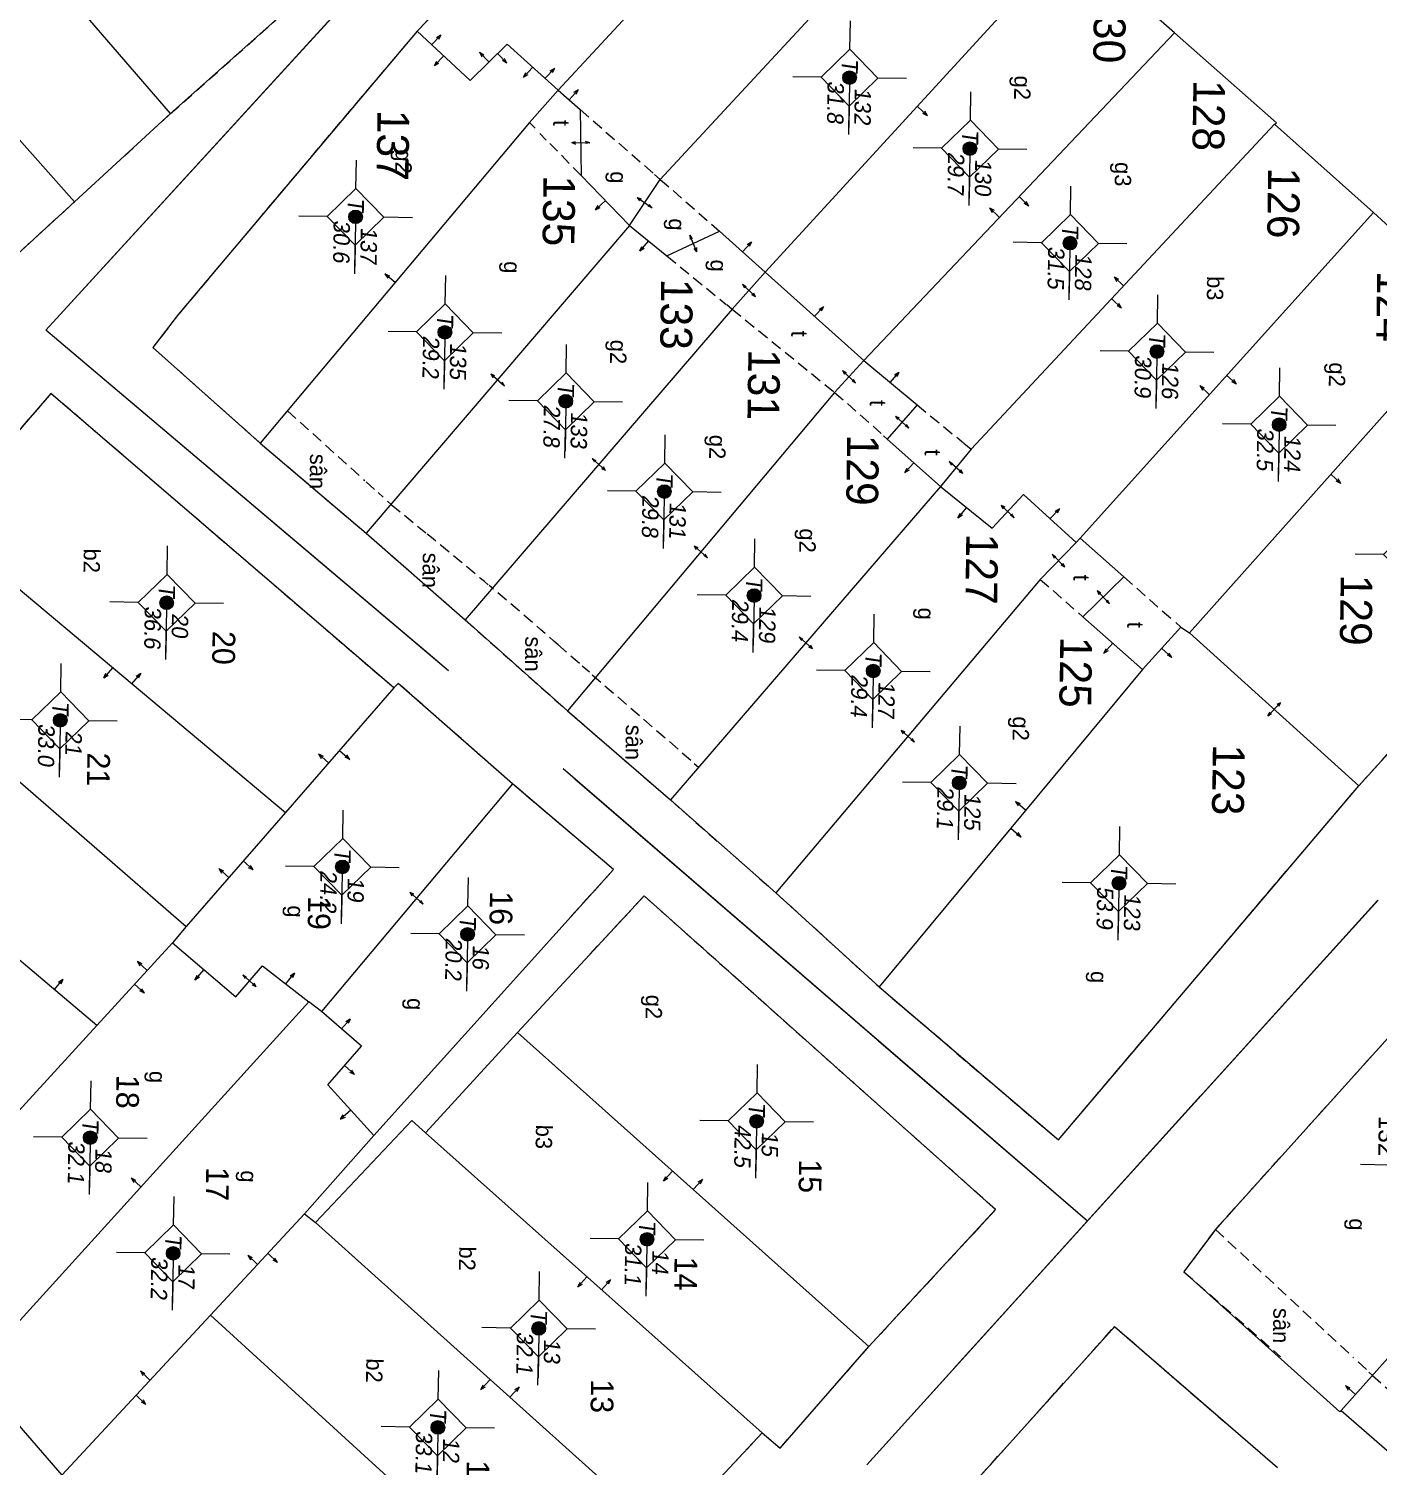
# Model space of a CAD drawing. Extents: x 601689 to 602595, y 1189742 to 1190763.
# Drawn here: x 602205.04 to 602234.73, y 1190303.68 to 1190335.29 of the extents above; entities that cross this region are included whole.
import ezdxf
from ezdxf.enums import TextEntityAlignment as Align

# ---------------------------------------------------------------- set-up
doc = ezdxf.new("R2010")
doc.units = 0
doc.header["$MEASUREMENT"] = 0
doc.linetypes.add('HIDDEN', pattern=[0.375, 0.25, -0.125])
for name, color, linetype in [('10', 250, 'Continuous'), ('11', 7, 'Continuous'), ('13', 7, 'Continuous'), ('14', 7, 'Continuous'), ('15', 7, 'Continuous'), ('16', 7, 'Continuous'), ('22', 7, 'Continuous'), ('53', 7, 'Continuous'), ('57', 7, 'Continuous')]:
    doc.layers.add(name, color=color, linetype=linetype)
doc.styles.add('TXT', font='vnshx.shx')

# ---------------------------------------------------------------- blocks, each defined once
blk = doc.blocks.new('NH3R')
at = {"layer": '16', "color": 7, "linetype": 'Continuous', "lineweight": 0}
for p, q in [((0, 0), (0.297, -0.005)), ((0.297, -0.005), (0.186, 0.031)), ((0.297, -0.005), (0.189, -0.033))]:
    blk.add_line(p, q, dxfattribs=at)
blk = doc.blocks.new('CENTRD')
at = {"layer": '11', "linetype": 'Continuous', "lineweight": 0}
h = blk.add_hatch(color=2, dxfattribs=at)
edge = h.paths.add_edge_path()
edge.add_arc((0, 0), 0.15, 0, 360)
at = {"layer": '11', "color": 2, "linetype": 'Continuous', "lineweight": 0}
for p, q in [((0, 1.25), (0, 0.625)), ((0, 0.625), (-0.625, 0)), ((0.625, 0), (0, 0.625)), ((-0.625, 0), (-1.25, 0)), ((-0.625, 0), (0, -0.625)), ((0, -0.625), (0.625, 0)), ((1.25, 0), (0.625, 0)), ((0, -0.625), (0, -1.25))]:
    blk.add_line(p, q, dxfattribs=at)
blk.add_circle((0, 0), 0.15, dxfattribs=at)
blk = doc.blocks.new('NH3')
at = {"layer": '16', "color": 7, "linetype": 'Continuous', "lineweight": 0}
for p, q in [((-0.199, -0.002), (-0.113, 0.021)), ((0.197, -0.012), (0.107, 0.015)), ((-0.199, -0.002), (0.197, -0.012)), ((-0.199, -0.002), (-0.116, -0.035)), ((0.197, -0.012), (0.104, -0.027))]:
    blk.add_line(p, q, dxfattribs=at)
blk = doc.blocks.new('*M908908908908')
at = {"layer": '13', "color": 3, "linetype": 'Continuous', "lineweight": 0}
blk.add_line((602527.672, 1189885.402), (602528.692, 1189885.402), dxfattribs=at)
at = {"layer": '13', "color": 3, "linetype": 'Continuous', "lineweight": 0, "style": 'TXT', "oblique": 7.6055}
for s, p in [('15', (602527.822, 1189885.702)), ('42.5', (602527.672, 1189885.102))]:
    blk.add_text(s, height=0.36, dxfattribs=at).set_placement(p, align=Align.MIDDLE_LEFT)
blk.add_text('T', height=0.36, dxfattribs=at).set_placement((602527.475, 1189885.402), align=Align.MIDDLE_RIGHT)
blk = doc.blocks.new('*M910910910910')
at = {"layer": '13', "color": 3, "linetype": 'Continuous', "lineweight": 0}
blk.add_line((602530.3, 1189883.029), (602531.32, 1189883.029), dxfattribs=at)
at = {"layer": '13', "color": 3, "linetype": 'Continuous', "lineweight": 0, "style": 'TXT', "oblique": 7.6055}
for s, p in [('14', (602530.45, 1189883.329)), ('31.1', (602530.3, 1189882.729))]:
    blk.add_text(s, height=0.36, dxfattribs=at).set_placement(p, align=Align.MIDDLE_LEFT)
blk.add_text('T', height=0.36, dxfattribs=at).set_placement((602530.103, 1189883.029), align=Align.MIDDLE_RIGHT)
blk = doc.blocks.new('*M912912912912')
at = {"layer": '13', "color": 3, "linetype": 'Continuous', "lineweight": 0}
blk.add_line((602532.295, 1189880.676), (602533.315, 1189880.676), dxfattribs=at)
at = {"layer": '13', "color": 3, "linetype": 'Continuous', "lineweight": 0, "style": 'TXT', "oblique": 7.6055}
for s, p in [('13', (602532.445, 1189880.976)), ('32.1', (602532.295, 1189880.376))]:
    blk.add_text(s, height=0.36, dxfattribs=at).set_placement(p, align=Align.MIDDLE_LEFT)
blk.add_text('T', height=0.36, dxfattribs=at).set_placement((602532.098, 1189880.676), align=Align.MIDDLE_RIGHT)
blk = doc.blocks.new('*M915915915915')
at = {"layer": '13', "color": 3, "linetype": 'Continuous', "lineweight": 0}
blk.add_line((602523.652, 1189878.984), (602524.672, 1189878.984), dxfattribs=at)
at = {"layer": '13', "color": 3, "linetype": 'Continuous', "lineweight": 0, "style": 'TXT', "oblique": 7.6055}
for s, p in [('16', (602523.802, 1189879.284)), ('20.2', (602523.652, 1189878.684))]:
    blk.add_text(s, height=0.36, dxfattribs=at).set_placement(p, align=Align.MIDDLE_LEFT)
blk.add_text('T', height=0.36, dxfattribs=at).set_placement((602523.455, 1189878.984), align=Align.MIDDLE_RIGHT)
blk = doc.blocks.new('*M917917917917')
at = {"layer": '13', "color": 3, "linetype": 'Continuous', "lineweight": 0}
blk.add_line((602534.504, 1189878.488), (602535.524, 1189878.488), dxfattribs=at)
at = {"layer": '13', "color": 3, "linetype": 'Continuous', "lineweight": 0, "style": 'TXT', "oblique": 7.6055}
for s, p in [('12', (602534.654, 1189878.788)), ('33.1', (602534.504, 1189878.188))]:
    blk.add_text(s, height=0.36, dxfattribs=at).set_placement(p, align=Align.MIDDLE_LEFT)
blk.add_text('T', height=0.36, dxfattribs=at).set_placement((602534.307, 1189878.488), align=Align.MIDDLE_RIGHT)
blk = doc.blocks.new('*M921921921921')
at = {"layer": '13', "color": 3, "linetype": 'Continuous', "lineweight": 0}
blk.add_line((602522.21, 1189876.208), (602523.23, 1189876.208), dxfattribs=at)
at = {"layer": '13', "color": 3, "linetype": 'Continuous', "lineweight": 0, "style": 'TXT', "oblique": 7.6055}
for s, p in [('19', (602522.36, 1189876.508)), ('24.2', (602522.21, 1189875.908))]:
    blk.add_text(s, height=0.36, dxfattribs=at).set_placement(p, align=Align.MIDDLE_LEFT)
blk.add_text('T', height=0.36, dxfattribs=at).set_placement((602522.013, 1189876.208), align=Align.MIDDLE_RIGHT)
blk = doc.blocks.new('*M927927927927')
at = {"layer": '13', "color": 3, "linetype": 'Continuous', "lineweight": 0}
blk.add_line((602530.761, 1189872.61), (602531.781, 1189872.61), dxfattribs=at)
at = {"layer": '13', "color": 3, "linetype": 'Continuous', "lineweight": 0, "style": 'TXT', "oblique": 7.6055}
for s, p in [('17', (602530.911, 1189872.91)), ('32.2', (602530.761, 1189872.31))]:
    blk.add_text(s, height=0.36, dxfattribs=at).set_placement(p, align=Align.MIDDLE_LEFT)
blk.add_text('T', height=0.36, dxfattribs=at).set_placement((602530.564, 1189872.61), align=Align.MIDDLE_RIGHT)
blk = doc.blocks.new('*M929929929929')
at = {"layer": '13', "color": 3, "linetype": 'Continuous', "lineweight": 0}
blk.add_line((602516.46, 1189872.259), (602517.48, 1189872.259), dxfattribs=at)
at = {"layer": '13', "color": 3, "linetype": 'Continuous', "lineweight": 0, "style": 'TXT', "oblique": 7.6055}
for s, p in [('20', (602516.61, 1189872.559)), ('36.6', (602516.46, 1189871.959))]:
    blk.add_text(s, height=0.36, dxfattribs=at).set_placement(p, align=Align.MIDDLE_LEFT)
blk.add_text('T', height=0.36, dxfattribs=at).set_placement((602516.263, 1189872.259), align=Align.MIDDLE_RIGHT)
blk = doc.blocks.new('*M931931931931')
at = {"layer": '13', "color": 3, "linetype": 'Continuous', "lineweight": 0}
blk.add_line((602528.243, 1189870.748), (602529.263, 1189870.748), dxfattribs=at)
at = {"layer": '13', "color": 3, "linetype": 'Continuous', "lineweight": 0, "style": 'TXT', "oblique": 7.6055}
for s, p in [('18', (602528.393, 1189871.048)), ('32.1', (602528.243, 1189870.448))]:
    blk.add_text(s, height=0.36, dxfattribs=at).set_placement(p, align=Align.MIDDLE_LEFT)
blk.add_text('T', height=0.36, dxfattribs=at).set_placement((602528.046, 1189870.748), align=Align.MIDDLE_RIGHT)
blk = doc.blocks.new('*M934934934934')
at = {"layer": '13', "color": 3, "linetype": 'Continuous', "lineweight": 0}
blk.add_line((602519.077, 1189869.956), (602520.097, 1189869.956), dxfattribs=at)
at = {"layer": '13', "color": 3, "linetype": 'Continuous', "lineweight": 0, "style": 'TXT', "oblique": 7.6055}
for s, p in [('21', (602519.227, 1189870.256)), ('33.0', (602519.077, 1189869.656))]:
    blk.add_text(s, height=0.36, dxfattribs=at).set_placement(p, align=Align.MIDDLE_LEFT)
blk.add_text('T', height=0.36, dxfattribs=at).set_placement((602518.88, 1189869.956), align=Align.MIDDLE_RIGHT)
blk = doc.blocks.new('*M1187118711871187')
at = {"layer": '13', "color": 3, "linetype": 'Continuous', "lineweight": 0}
blk.add_line((602512.188, 1189896.674), (602513.208, 1189896.674), dxfattribs=at)
at = {"layer": '13', "color": 3, "linetype": 'Continuous', "lineweight": 0, "style": 'TXT', "oblique": 7.6055}
for s, p in [('124', (602512.338, 1189896.974)), ('32.5', (602512.188, 1189896.374))]:
    blk.add_text(s, height=0.36, dxfattribs=at).set_placement(p, align=Align.MIDDLE_LEFT)
blk.add_text('T', height=0.36, dxfattribs=at).set_placement((602511.991, 1189896.674), align=Align.MIDDLE_RIGHT)
blk = doc.blocks.new('*M1191119111911191')
at = {"layer": '13', "color": 3, "linetype": 'Continuous', "lineweight": 0}
blk.add_line((602510.62, 1189893.963), (602511.64, 1189893.963), dxfattribs=at)
at = {"layer": '13', "color": 3, "linetype": 'Continuous', "lineweight": 0, "style": 'TXT', "oblique": 7.6055}
for s, p in [('126', (602510.77, 1189894.263)), ('30.9', (602510.62, 1189893.663))]:
    blk.add_text(s, height=0.36, dxfattribs=at).set_placement(p, align=Align.MIDDLE_LEFT)
blk.add_text('T', height=0.36, dxfattribs=at).set_placement((602510.423, 1189893.963), align=Align.MIDDLE_RIGHT)
blk = doc.blocks.new('*M1192119211921192')
at = {"layer": '13', "color": 3, "linetype": 'Continuous', "lineweight": 0}
blk.add_line((602522.32, 1189893.298), (602523.34, 1189893.298), dxfattribs=at)
at = {"layer": '13', "color": 3, "linetype": 'Continuous', "lineweight": 0, "style": 'TXT', "oblique": 7.6055}
for s, p in [('123', (602522.47, 1189893.598)), ('53.9', (602522.32, 1189892.998))]:
    blk.add_text(s, height=0.36, dxfattribs=at).set_placement(p, align=Align.MIDDLE_LEFT)
blk.add_text('T', height=0.36, dxfattribs=at).set_placement((602522.123, 1189893.298), align=Align.MIDDLE_RIGHT)
blk = doc.blocks.new('*M1194119411941194')
at = {"layer": '13', "color": 3, "linetype": 'Continuous', "lineweight": 0}
blk.add_line((602508.262, 1189892.016), (602509.282, 1189892.016), dxfattribs=at)
at = {"layer": '13', "color": 3, "linetype": 'Continuous', "lineweight": 0, "style": 'TXT', "oblique": 7.6055}
for s, p in [('128', (602508.412, 1189892.316)), ('31.5', (602508.262, 1189891.716))]:
    blk.add_text(s, height=0.36, dxfattribs=at).set_placement(p, align=Align.MIDDLE_LEFT)
blk.add_text('T', height=0.36, dxfattribs=at).set_placement((602508.065, 1189892.016), align=Align.MIDDLE_RIGHT)
blk = doc.blocks.new('*M1198119811981198')
at = {"layer": '13', "color": 3, "linetype": 'Continuous', "lineweight": 0}
blk.add_line((602506.218, 1189889.784), (602507.238, 1189889.784), dxfattribs=at)
at = {"layer": '13', "color": 3, "linetype": 'Continuous', "lineweight": 0, "style": 'TXT', "oblique": 7.6055}
for s, p in [('130', (602506.368, 1189890.084)), ('29.7', (602506.218, 1189889.484))]:
    blk.add_text(s, height=0.36, dxfattribs=at).set_placement(p, align=Align.MIDDLE_LEFT)
blk.add_text('T', height=0.36, dxfattribs=at).set_placement((602506.021, 1189889.784), align=Align.MIDDLE_RIGHT)
blk = doc.blocks.new('*M1199119911991199')
at = {"layer": '13', "color": 3, "linetype": 'Continuous', "lineweight": 0}
blk.add_line((602520.167, 1189889.751), (602521.187, 1189889.751), dxfattribs=at)
at = {"layer": '13', "color": 3, "linetype": 'Continuous', "lineweight": 0, "style": 'TXT', "oblique": 7.6055}
for s, p in [('125', (602520.317, 1189890.051)), ('29.1', (602520.167, 1189889.451))]:
    blk.add_text(s, height=0.36, dxfattribs=at).set_placement(p, align=Align.MIDDLE_LEFT)
blk.add_text('T', height=0.36, dxfattribs=at).set_placement((602519.97, 1189889.751), align=Align.MIDDLE_RIGHT)
blk = doc.blocks.new('*M1202120212021202')
at = {"layer": '13', "color": 3, "linetype": 'Continuous', "lineweight": 0}
blk.add_line((602517.733, 1189887.824), (602518.753, 1189887.824), dxfattribs=at)
at = {"layer": '13', "color": 3, "linetype": 'Continuous', "lineweight": 0, "style": 'TXT', "oblique": 7.6055}
for s, p in [('127', (602517.883, 1189888.124)), ('29.4', (602517.733, 1189887.524))]:
    blk.add_text(s, height=0.36, dxfattribs=at).set_placement(p, align=Align.MIDDLE_LEFT)
blk.add_text('T', height=0.36, dxfattribs=at).set_placement((602517.536, 1189887.824), align=Align.MIDDLE_RIGHT)
blk = doc.blocks.new('*M1203120312031203')
at = {"layer": '13', "color": 3, "linetype": 'Continuous', "lineweight": 0}
blk.add_line((602504.695, 1189887.113), (602505.715, 1189887.113), dxfattribs=at)
at = {"layer": '13', "color": 3, "linetype": 'Continuous', "lineweight": 0, "style": 'TXT', "oblique": 7.6055}
for s, p in [('132', (602504.845, 1189887.413)), ('31.8', (602504.695, 1189886.813))]:
    blk.add_text(s, height=0.36, dxfattribs=at).set_placement(p, align=Align.MIDDLE_LEFT)
blk.add_text('T', height=0.36, dxfattribs=at).set_placement((602504.498, 1189887.113), align=Align.MIDDLE_RIGHT)
blk = doc.blocks.new('*M1206120612061206')
at = {"layer": '13', "color": 3, "linetype": 'Continuous', "lineweight": 0}
blk.add_line((602516.113, 1189885.178), (602517.133, 1189885.178), dxfattribs=at)
at = {"layer": '13', "color": 3, "linetype": 'Continuous', "lineweight": 0, "style": 'TXT', "oblique": 7.6055}
for s, p in [('129', (602516.263, 1189885.478)), ('29.4', (602516.113, 1189884.878))]:
    blk.add_text(s, height=0.36, dxfattribs=at).set_placement(p, align=Align.MIDDLE_LEFT)
blk.add_text('T', height=0.36, dxfattribs=at).set_placement((602515.916, 1189885.178), align=Align.MIDDLE_RIGHT)
blk = doc.blocks.new('*M1209120912091209')
at = {"layer": '13', "color": 3, "linetype": 'Continuous', "lineweight": 0}
blk.add_line((602513.855, 1189883.171), (602514.875, 1189883.171), dxfattribs=at)
at = {"layer": '13', "color": 3, "linetype": 'Continuous', "lineweight": 0, "style": 'TXT', "oblique": 7.6055}
for s, p in [('131', (602514.005, 1189883.471)), ('29.8', (602513.855, 1189882.871))]:
    blk.add_text(s, height=0.36, dxfattribs=at).set_placement(p, align=Align.MIDDLE_LEFT)
blk.add_text('T', height=0.36, dxfattribs=at).set_placement((602513.658, 1189883.171), align=Align.MIDDLE_RIGHT)
blk = doc.blocks.new('*M1212121212121212')
at = {"layer": '13', "color": 3, "linetype": 'Continuous', "lineweight": 0}
blk.add_line((602511.901, 1189880.974), (602512.921, 1189880.974), dxfattribs=at)
at = {"layer": '13', "color": 3, "linetype": 'Continuous', "lineweight": 0, "style": 'TXT', "oblique": 7.6055}
for s, p in [('133', (602512.051, 1189881.274)), ('27.8', (602511.901, 1189880.674))]:
    blk.add_text(s, height=0.36, dxfattribs=at).set_placement(p, align=Align.MIDDLE_LEFT)
blk.add_text('T', height=0.36, dxfattribs=at).set_placement((602511.704, 1189880.974), align=Align.MIDDLE_RIGHT)
blk = doc.blocks.new('*M1215121512151215')
at = {"layer": '13', "color": 3, "linetype": 'Continuous', "lineweight": 0}
blk.add_line((602510.424, 1189878.293), (602511.444, 1189878.293), dxfattribs=at)
at = {"layer": '13', "color": 3, "linetype": 'Continuous', "lineweight": 0, "style": 'TXT', "oblique": 7.6055}
for s, p in [('135', (602510.574, 1189878.593)), ('29.2', (602510.424, 1189877.993))]:
    blk.add_text(s, height=0.36, dxfattribs=at).set_placement(p, align=Align.MIDDLE_LEFT)
blk.add_text('T', height=0.36, dxfattribs=at).set_placement((602510.227, 1189878.293), align=Align.MIDDLE_RIGHT)
blk = doc.blocks.new('*M1216121612161216')
at = {"layer": '13', "color": 3, "linetype": 'Continuous', "lineweight": 0}
blk.add_line((602507.914, 1189876.291), (602508.934, 1189876.291), dxfattribs=at)
at = {"layer": '13', "color": 3, "linetype": 'Continuous', "lineweight": 0, "style": 'TXT', "oblique": 7.6055}
for s, p in [('137', (602508.064, 1189876.591)), ('30.6', (602507.914, 1189875.991))]:
    blk.add_text(s, height=0.36, dxfattribs=at).set_placement(p, align=Align.MIDDLE_LEFT)
blk.add_text('T', height=0.36, dxfattribs=at).set_placement((602507.717, 1189876.291), align=Align.MIDDLE_RIGHT)

msp = doc.modelspace()

# ---------------------------------------------------------------- linework, layer by layer
at = {"layer": '10', "color": 7, "linetype": 'Continuous', "lineweight": 0}
for p, q in [((602223.14, 1190340.922), (602216.694, 1190333.94)), ((602227.94, 1190337.236), (602221.249, 1190329.938)), ((602230.251, 1190335.205), (602227.94, 1190337.236)), ((602223.413, 1190327.998), (602230.251, 1190335.205)), ((602206.05, 1190331.487), (602208.166, 1190333.428)), ((602234.628, 1190331.255), (602232.455, 1190333.194)), ((602203.812, 1190329.437), (602206.05, 1190331.487)), ((602234.628, 1190331.255), (602228.179, 1190324.092)), ((602218.263, 1190330.969), (602212.47, 1190324.199)), ((602221.249, 1190329.938), (602223.413, 1190327.998)), ((602236.807, 1190328.995), (602230.581, 1190322.009)), ((602210.137, 1190326.181), (602212.47, 1190324.199)), ((602225.105, 1190325.225), (602219.16, 1190318.336)), ((602203.083, 1190324.437), (602210.696, 1190318.062)), ((602212.47, 1190324.199), (602214.644, 1190322.298)), ((602228.179, 1190324.092), (602228.088, 1190323.994)), ((602214.644, 1190322.298), (602216.897, 1190320.297)), ((602200.783, 1190322.258), (602208.511, 1190315.552)), ((602230.581, 1190322.009), (602234.306, 1190318.648)), ((602229.55, 1190321.203), (602223.754, 1190314.223)), ((602213.074, 1190320.799), (602210.696, 1190318.062)), ((602216.897, 1190320.297), (602219.16, 1190318.336)), ((602206.541, 1190313.379), (602198.92, 1190319.814)), ((602215.685, 1190318.693), (602211.486, 1190313.681)), ((602219.16, 1190318.336), (602221.482, 1190316.294)), ((602210.696, 1190318.062), (602208.511, 1190315.552)), ((602221.482, 1190316.294), (602223.754, 1190314.223)), ((602208.511, 1190315.552), (602208.207, 1190315.197)), ((602208.207, 1190315.197), (602206.541, 1190313.379)), ((602211.209, 1190313.895), (602203.807, 1190305.746)), ((602211.486, 1190313.681), (602211.209, 1190313.895)), ((602206.541, 1190313.379), (602202.257, 1190308.697)), ((602215.8, 1190313.222), (602213.77, 1190311.019)), ((602215.8, 1190313.222), (602223.525, 1190306.315)), ((602240.031, 1190311.759), (602233.917, 1190304.913)), ((602212.639, 1190310.955), (602211.114, 1190309.236)), ((602213.77, 1190311.019), (602221.18, 1190304.418)), ((602211.114, 1190309.236), (602209.044, 1190307.005)), ((602211.114, 1190309.236), (602211.353, 1190309.042)), ((602211.353, 1190309.042), (602219.048, 1190302.137)), ((602209.044, 1190307.005), (602205.775, 1190303.489)), ((602209.044, 1190307.005), (602216.778, 1190299.957)), ((602203.807, 1190305.746), (602205.775, 1190303.489)), ((602233.917, 1190304.913), (602233.887, 1190304.884)), ((602233.917, 1190304.913), (602236.14, 1190302.973)), ((602219.048, 1190302.137), (602221.18, 1190304.418))]:
    msp.add_line(p, q, dxfattribs=at)
for points in [[(602223.14, 1190340.922), (602220.315, 1190343.522), (602213.738, 1190336.451), (602214.153, 1190336.045), (602214.234, 1190336.124), (602214.343, 1190336.033), (602213.591, 1190335.243)], [(602208.166, 1190333.428), (602202.083, 1190340.461), (602199.482, 1190343.307)], [(602197.085, 1190341.41), (602199.855, 1190338.462), (602206.05, 1190331.487)], [(602218.263, 1190330.969), (602218.937, 1190331.98), (602225.606, 1190339.178)], [(602208.166, 1190333.428), (602210.525, 1190335.525), (602210.358, 1190335.697)], [(602213.591, 1190335.243), (602208.336, 1190329.015), (602207.776, 1190328.283), (602210.137, 1190326.181)], [(602213.591, 1190335.243), (602214.757, 1190334.157), (602215.567, 1190334.957), (602216.694, 1190333.94)], [(602232.455, 1190333.194), (602232.495, 1190333.224), (602230.251, 1190335.205)], [(602216.694, 1190333.94), (602216.064, 1190333.229), (602210.137, 1190326.181)], [(602216.694, 1190333.94), (602217.178, 1190333.514), (602217.199, 1190332.064), (602218.263, 1190330.969)], [(602232.455, 1190333.194), (602225.776, 1190326.046), (602225.105, 1190325.225)], [(602236.807, 1190328.995), (602236.929, 1190329.143), (602234.628, 1190331.255)], [(602218.263, 1190330.969), (602219.084, 1190330.298), (602220.241, 1190330.841), (602221.249, 1190329.938)], [(602221.249, 1190329.938), (602220.518, 1190329.128), (602214.644, 1190322.298)], [(602234.306, 1190318.648), (602240.245, 1190325.197), (602240.369, 1190325.476), (602240.353, 1190325.706), (602240.166, 1190326.039), (602236.807, 1190328.995)], [(602223.413, 1190327.998), (602222.773, 1190327.297), (602216.897, 1190320.297)], [(602223.413, 1190327.998), (602224.589, 1190327.022), (602223.929, 1190326.271), (602225.105, 1190325.225)], [(602213.074, 1190320.799), (602205.532, 1190327.274), (602203.083, 1190324.437)], [(602225.105, 1190325.225), (602226.242, 1190324.31), (602226.933, 1190325.05), (602228.088, 1190323.994)], [(602228.088, 1190323.994), (602227.297, 1190323.185), (602221.482, 1190316.294)], [(602229.55, 1190321.203), (602228.236, 1190322.361), (602229.138, 1190323.239), (602228.179, 1190324.092)], [(602229.55, 1190321.203), (602230.393, 1190322.132), (602230.581, 1190322.009)], [(602215.685, 1190318.693), (602213.175, 1190320.898), (602213.074, 1190320.799)], [(602212.639, 1190310.955), (602217.909, 1190316.803), (602215.685, 1190318.693)], [(602223.754, 1190314.223), (602227.698, 1190310.859), (602234.306, 1190318.648)], [(602223.525, 1190306.315), (602226.317, 1190309.328), (602218.581, 1190316.224), (602215.8, 1190313.222)], [(602208.207, 1190315.197), (602209.601, 1190314.007), (602210.189, 1190314.689), (602211.209, 1190313.895)], [(602236.604, 1190314.936), (602231.152, 1190308.891), (602230.458, 1190307.961), (602233.887, 1190304.884)], [(602212.639, 1190310.955), (602211.624, 1190312.07), (602212.365, 1190312.919), (602211.486, 1190313.681)], [(602211.353, 1190309.042), (602213.473, 1190311.284), (602213.77, 1190311.019)], [(602232.52, 1190303.652), (602228.931, 1190306.752), (602222.94, 1190300.093)], [(602221.18, 1190304.418), (602221.575, 1190304.082), (602223.525, 1190306.315)]]:
    msp.add_lwpolyline(points, dxfattribs=at)
at = {"layer": '14', "color": 6, "linetype": 'HIDDEN', "lineweight": 0}
for p, q in [((602217.178, 1190333.514), (602218.799, 1190332.102)), ((602216.183, 1190333.108), (602216.064, 1190333.229)), ((602216.429, 1190332.844), (602216.291, 1190332.986)), ((602217.199, 1190332.064), (602216.508, 1190332.773)), ((602218.809, 1190332.091), (602218.937, 1190331.98)), ((602218.937, 1190331.98), (602220.241, 1190330.841)), ((602219.084, 1190330.298), (602220.39, 1190329.23)), ((602220.4, 1190329.23), (602220.518, 1190329.128)), ((602220.518, 1190329.128), (602222.773, 1190327.297)), ((602222.773, 1190327.297), (602223.574, 1190326.596)), ((602224.589, 1190327.022), (602225.608, 1190326.188)), ((602210.737, 1190326.892), (602212.436, 1190325.359)), ((602223.623, 1190326.555), (602223.801, 1190326.393)), ((602223.85, 1190326.343), (602223.929, 1190326.271)), ((602225.618, 1190326.178), (602225.776, 1190326.046)), ((602212.465, 1190325.329), (602212.674, 1190325.146)), ((602212.733, 1190325.095), (602212.841, 1190324.993)), ((602229.138, 1190323.239), (602230.175, 1190322.325)), ((602227.297, 1190323.185), (602228.038, 1190322.534)), ((602228.137, 1190322.453), (602228.236, 1190322.361)), ((602230.284, 1190322.234), (602230.393, 1190322.132)), ((602217.22, 1190321.283), (602217.378, 1190321.151)), ((602217.438, 1190321.09), (602219.681, 1190319.149)), ((602219.681, 1190319.139), (602219.78, 1190319.058)), ((602231.152, 1190308.891), (602234.193, 1190306.069)), ((602234.292, 1190305.978), (602234.479, 1190305.805))]:
    msp.add_line(p, q, dxfattribs=at)
for points in [[(602212.94, 1190324.902), (602213.019, 1190324.831), (602213.78, 1190324.211), (602213.779, 1190324.208, -0.003552), (602215.155, 1190323.064)], [(602215.172, 1190323.05, -0.00397), (602216.692, 1190321.748), (602216.687, 1190321.75), (602217.171, 1190321.334)]]:
    msp.add_lwpolyline(points, format="xyb", dxfattribs=at)
msp.add_lwpolyline([(602234.528, 1190305.754), (602234.607, 1190305.683), (602235.635, 1190304.769)], dxfattribs=at)
at = {"layer": '22', "color": 7, "linetype": 'HIDDEN', "lineweight": 0}
for p, q in [((602208.166, 1190333.428), (602210.525, 1190335.525)), ((602206.05, 1190331.487), (602208.166, 1190333.428)), ((602203.812, 1190329.437), (602206.05, 1190331.487)), ((602205.532, 1190327.274), (602203.357, 1190324.753)), ((602213.074, 1190320.799), (602205.532, 1190327.274)), ((602234.306, 1190318.648), (602240.245, 1190325.197)), ((602213.175, 1190320.898), (602213.074, 1190320.799)), ((602215.685, 1190318.693), (602213.175, 1190320.898)), ((602217.909, 1190316.803), (602215.685, 1190318.693)), ((602227.698, 1190310.859), (602234.306, 1190318.648)), ((602217.909, 1190316.803), (602216.772, 1190315.549)), ((602218.581, 1190316.224), (602217.353, 1190314.901)), ((602226.317, 1190309.328), (602218.581, 1190316.224)), ((602224.357, 1190313.715), (602227.698, 1190310.859)), ((602227.698, 1190310.859), (602229.558, 1190313.053)), ((602226.317, 1190309.328), (602223.165, 1190312.141)), ((602223.525, 1190306.315), (602226.317, 1190309.328)), ((602224.225, 1190307.076), (602226.317, 1190309.328)), ((602230.458, 1190307.961), (602232.346, 1190306.305)), ((602230.458, 1190307.961), (602232.583, 1190306.092)), ((602222.94, 1190300.093), (602228.931, 1190306.752)), ((602227.144, 1190304.765), (602228.931, 1190306.752)), ((602231.076, 1190304.892), (602228.931, 1190306.752)), ((602231.392, 1190304.618), (602228.931, 1190306.752)), ((602221.575, 1190304.082), (602223.525, 1190306.315)), ((602219.048, 1190302.137), (602221.18, 1190304.418)), ((602221.18, 1190304.418), (602221.575, 1190304.082))]:
    msp.add_line(p, q, dxfattribs=at)
for points in [[(602224.43, 1190340.205), (602223.353, 1190341.139), (602223.14, 1190340.922), (602220.75, 1190343.115), (602220.315, 1190343.522), (602213.738, 1190336.451), (602214.153, 1190336.045), (602214.234, 1190336.124), (602214.343, 1190336.033), (602213.591, 1190335.243), (602208.336, 1190329.015), (602207.776, 1190328.283), (602210.137, 1190326.181), (602212.47, 1190324.199), (602214.644, 1190322.298), (602216.897, 1190320.297), (602219.16, 1190318.336), (602221.482, 1190316.294), (602223.754, 1190314.223), (602227.698, 1190310.859)], [(602256.352, 1190311.796), (602254.02, 1190313.888), (602251.748, 1190315.839), (602249.665, 1190317.878), (602247.374, 1190319.979), (602247.456, 1190320.098), (602244.502, 1190322.738), (602244.104, 1190322.884), (602243.783, 1190322.789), (602243.532, 1190322.712), (602243.003, 1190322.139), (602236.604, 1190314.936), (602231.152, 1190308.891), (602230.458, 1190307.961)], [(602232.562, 1190310.461), (602231.152, 1190308.891), (602230.458, 1190307.961)]]:
    msp.add_lwpolyline(points, dxfattribs=at)
at = {"layer": '57', "color": 172, "linetype": 'Continuous', "lineweight": 0}
for p, q in [((602228.334, 1190309.07), (602216.799, 1190319.018)), ((602228.334, 1190309.07), (602217.056, 1190318.795)), ((602234.721, 1190316.123), (602223.48, 1190303.717)), ((602234.731, 1190316.133), (602225.388, 1190305.83)), ((602228.334, 1190309.07), (602223.738, 1190313.033)), ((602230.821, 1190311.826), (602223.48, 1190303.717))]:
    msp.add_line(p, q, dxfattribs=at)
for points in [[(602214.279, 1190321.173), (602205.421, 1190328.665), (602212.741, 1190336.665), (602222.283, 1190346.985), (602214.442, 1190354.223)], [(602214.021, 1190321.397), (602205.421, 1190328.665), (602211.939, 1190335.787)]]:
    msp.add_lwpolyline(points, dxfattribs=at)

# ---------------------------------------------------------------- block references
at = {"layer": '11', "color": 2, "linetype": 'Continuous', "lineweight": 0, "rotation": 269.1680420500809}
for p in [(602223.102, 1190334.218), (602225.751, 1190332.657), (602212.235, 1190331.157), (602227.953, 1190330.58), (602214.2, 1190328.618), (602229.866, 1190328.194), (602216.859, 1190327.102), (602232.554, 1190326.587), (602219.028, 1190325.116), (602235.474, 1190323.72), (602208.079, 1190322.67), (602221.002, 1190322.83), (602223.624, 1190321.171), (602205.738, 1190320.087), (602225.515, 1190318.71), (602211.944, 1190316.863), (602229.031, 1190316.505), (602214.699, 1190315.381), (602221.058, 1190311.269), (602206.397, 1190310.91), (602235.59, 1190310.299), (602218.647, 1190308.675), (602208.222, 1190308.366), (602216.265, 1190306.715), (602214.045, 1190304.538)]:
    msp.add_blockref('CENTRD', p, dxfattribs=at)
at = {"layer": '13', "color": 3, "linetype": 'Continuous', "lineweight": 0, "rotation": 269.1680420500809}
for name in ['*M1203120312031203', '*M1198119811981198', '*M1216121612161216', '*M1194119411941194', '*M1215121512151215', '*M1191119111911191', '*M1212121212121212', '*M1187118711871187', '*M1209120912091209', '*M929929929929', '*M1206120612061206', '*M1202120212021202', '*M934934934934', '*M1199119911991199', '*M921921921921', '*M1192119211921192', '*M915915915915', '*M908908908908', '*M931931931931', '*M910910910910', '*M927927927927', '*M912912912912', '*M917917917917']:
    msp.add_blockref(name, (-578790.27, 1810052.359), dxfattribs=at)
at = {"layer": '16', "color": 7, "linetype": 'Continuous', "lineweight": 0}
for name, p, rotation in [('NH3R', (602213.908, 1190334.939), 47.01684305069732), ('NH3R', (602214.174, 1190334.695), 227.0168430506974), ('NH3R', (602215.163, 1190334.562), 134.572531172273), ('NH3R', (602215.355, 1190334.749), 314.572531172273), ('NH3R', (602216.131, 1190334.449), 227.9621130844741), ('NH3R', (602216.408, 1190334.204), 47.96211308447412), ('NH3', (602217.188, 1190332.794), 0.7885639909016243), ('NH3', (602219.658, 1190330.57), 115.1765815228448), ('NH3R', (602213.106, 1190329.71), 139.9398329202489), ('NH3R', (602229.135, 1190329.63), 136.8936889966675), ('NH3', (602220.884, 1190329.533), 137.9241133355624), ('NH3R', (602228.871, 1190329.354), 316.8936889966675), ('NH3', (602215.366, 1190327.579), 319.4479755622173), ('NH3', (602223.098, 1190327.643), 317.6303536835385), ('NH3R', (602231.398, 1190327.679), 317.999359801125), ('NH3R', (602231.023, 1190327.244), 137.9993598011249), ('NH3', (602224.265, 1190326.647), 318.6706965524491), ('NH3', (602217.581, 1190325.709), 139.2958572833314), ('NH3R', (602224.522, 1190325.753), 228.330893372225), ('NH3', (602226.587, 1190324.685), 317.0168430506974), ('NH3R', (602225.678, 1190324.767), 231.1650586470743), ('NH3R', (602227.515, 1190324.522), 47.58404559402378), ('NH3', (602219.835, 1190323.798), 319.9876274187848), ('NH3', (602227.693, 1190323.59), 135.6480522305745), ('NH3R', (602229.976, 1190321.668), 317.7721141857138), ('NH3', (602232.448, 1190320.324), 227.9329983615396), ('NH3', (602224.389, 1190319.744), 319.8357404635367), ('NH3R', (602226.977, 1190318.109), 140.3002273418509), ('NH3R', (602226.652, 1190317.713), 320.3002273418508), ('NH3R', (602208.898, 1190314.606), 229.5231979280078), ('NH3R', (602210.704, 1190314.292), 52.07760286522866), ('NH3R', (602211.99, 1190312.494), 318.8893036489789), ('NH3R', (602207.513, 1190309.825), 137.7447059361168), ('NH3R', (602210.303, 1190308.367), 317.1398181201241), ('NH3R', (602210.079, 1190308.121), 137.139818120124), ('NH3R', (602234.231, 1190305.259), 138.2264802651321)]:
    msp.add_blockref(name, p, dxfattribs=dict(at, rotation=rotation))
for name, p, xscale, yscale, rotation in [('NH3R', (602216.931, 1190333.728), 0.99999846173839, 0.99999846173839, 48.61449689143794), ('NH3R', (602224.599, 1190333.582), 1.000001342007424, 1.000001342007424, 317.4887930320642), ('NH3R', (602217.731, 1190331.516), 1.000001862165192, 1.000001862165192, 224.2144521873137), ('NH3', (602218.6, 1190331.474), 1.000002766390782, 1.000002766390782, 326.3121846902808), ('NH3R', (602226.832, 1190331.602), 1.000001291516023, 1.000001291516023, 316.4973038651628), ('NH3R', (602226.396, 1190331.147), 1.000001291516023, 1.000001291516023, 136.4973038651627), ('NH3R', (602218.679, 1190330.633), 0.9999985079256298, 0.9999985079256298, 230.7275327976609), ('NH3R', (602220.746, 1190330.385), 0.9999989445575684, 0.9999989445575684, 48.10374625995822), ('NH3R', (602222.326, 1190328.963), 1.000001889476284, 1.000001889476284, 48.12264536966146), ('NH3R', (602223.996, 1190327.511), 1.00000317162236, 1.00000317162236, 50.31918680636599), ('NH3', (602225.44, 1190325.64), 1.000001402961393, 1.000001402961393, 140.7273238220656), ('NH3R', (602233.689, 1190325.498), 1.000001283319437, 1.000001283319437, 318.2830283127229), ('NH3', (602228.692, 1190322.796), 0.9999985667764096, 0.9999985667764096, 314.2142636804963), ('NH3', (602222.138, 1190321.785), 1.000002628469327, 1.000002628469327, 139.2104212641259), ('NH3R', (602228.897, 1190321.783), 0.99999846173839, 0.99999846173839, 228.6144968914379), ('NH3R', (602206.889, 1190321.244), 1.000002897004693, 1.000002897004693, 230.0545503128474), ('NH3R', (602207.314, 1190320.889), 1.000002897004693, 1.000002897004693, 50.05455031284743), ('NH3R', (602211.884, 1190319.426), 0.9999972025064529, 0.9999972025064529, 319.020893703726), ('NH3R', (602211.64, 1190319.149), 0.9999972025064532, 0.9999972025064532, 139.020893703726), ('NH3R', (602209.761, 1190316.995), 0.9999972025064529, 0.9999972025064529, 319.020893703726), ('NH3R', (602209.447, 1190316.63), 0.9999972025064532, 0.9999972025064532, 139.020893703726), ('NH3', (602213.581, 1190316.183), 0.999997104526491, 0.999997104526491, 320.0439636688834), ('NH3R', (602207.648, 1190314.584), 0.9999981260785265, 0.9999981260785265, 137.4986305810635), ('NH3R', (602205.602, 1190314.162), 0.9999974473533166, 0.9999974473533166, 49.94003959657415), ('NH3', (602209.895, 1190314.353), 1.000002204632599, 1.000002204632599, 139.1626983800739), ('NH3R', (602207.374, 1190314.288), 0.9999981260785265, 0.9999981260785265, 317.4986305810636), ('NH3R', (602211.92, 1190313.295), 1.000001065654525, 1.000001065654525, 49.08771453246239), ('NH3R', (602212.127, 1190311.512), 0.999998485059694, 0.999998485059694, 222.3369765466426), ('NH3R', (602219.208, 1190310.175), 0.9999970127048268, 0.9999970127048268, 228.2079578352123), ('NH3R', (602219.663, 1190309.769), 0.9999970127048268, 0.9999970127048268, 48.20795783521235), ('NH3R', (602217.326, 1190307.85), 0.9999986920240416, 0.9999986920240416, 228.3019539479247), ('NH3R', (602217.642, 1190307.567), 0.9999986920240422, 0.9999986920240422, 48.30195394792473), ('NH3R', (602207.715, 1190305.573), 1.000001503065974, 1.000001503065974, 137.083139987792), ('NH3R', (602215.195, 1190305.59), 0.9999989445575682, 0.9999989445575682, 228.1037462599582), ('NH3R', (602207.41, 1190305.247), 1.000001503065974, 1.000001503065974, 317.083139987792), ('NH3R', (602215.629, 1190305.204), 0.9999989445575684, 0.9999989445575684, 48.10374625995822)]:
    msp.add_blockref(name, p, dxfattribs=dict(at, xscale=xscale, yscale=yscale, rotation=rotation))

# ---------------------------------------------------------------- texts
at = {"layer": '15', "color": 7, "linetype": 'Continuous', "lineweight": 0, "style": 'TXT'}
for s, p in [('g2', (602226.725, 1190333.997)), ('t', (602216.584, 1190333.222)), ('g2', (602213.112, 1190332.373)), ('g', (602217.838, 1190332.026)), ('g3', (602228.939, 1190332.095)), ('g', (602219.123, 1190330.99)), ('g', (602220.041, 1190330.086)), ('g', (602215.5, 1190330.049)), ('b3', (602230.965, 1190329.588)), ('t', (602221.821, 1190328.59)), ('g2', (602217.836, 1190328.188)), ('g2', (602233.649, 1190327.69)), ('t', (602223.55, 1190327.066)), ('g2', (602220.016, 1190326.098)), ('s%%169n', (602211.229, 1190325.561)), ('t', (602224.755, 1190325.979)), ('g2', (602221.999, 1190324.04)), ('b2', (602206.252, 1190323.597)), ('s%%169n', (602213.709, 1190323.387)), ('t', (602228.027, 1190323.225)), ('g', (602224.607, 1190322.433)), ('t', (602229.213, 1190322.188)), ('s%%169n', (602215.964, 1190321.546)), ('g2', (602226.692, 1190319.906)), ('s%%169n', (602218.177, 1190319.604)), ('g', (602210.736, 1190315.884)), ('g', (602228.407, 1190314.441)), ('g', (602213.369, 1190313.847)), ('g2', (602218.618, 1190313.786)), ('g', (602207.696, 1190312.245)), ('b3', (602216.199, 1190310.929)), ('g', (602209.706, 1190310.057)), ('g', (602234.093, 1190309.003)), ('b2', (602214.512, 1190308.252)), ('s%%169n', (602232.422, 1190306.779)), ('b2', (602212.468, 1190305.791))]:
    msp.add_text(s, height=0.36, rotation=269.2144, dxfattribs=at).set_placement(p, align=Align.CENTER)
at = {"layer": '53', "color": 200, "linetype": 'Continuous', "lineweight": 0, "style": 'TXT'}
for s, height, p in [('130', 0.7, (602228.834, 1190336.095)), ('128', 0.7, (602231.017, 1190334.165)), ('137', 0.7, (602213.068, 1190333.51)), ('126', 0.7, (602232.662, 1190332.242)), ('135', 0.7, (602216.719, 1190332.07)), ('124', 0.7, (602235.06, 1190329.968)), ('133', 0.7, (602219.307, 1190329.795)), ('131', 0.7, (602221.227, 1190328.248)), ('129', 0.7, (602223.4, 1190326.368)), ('127', 0.7, (602226.021, 1190324.192)), ('129', 0.7, (602234.259, 1190323.289)), ('20', 0.5, (602209.34, 1190322.051)), ('125', 0.7, (602228.089, 1190321.924)), ('123', 0.7, (602231.447, 1190319.558)), ('21', 0.5, (602206.584, 1190319.379)), ('16', 0.5, (602215.442, 1190316.327)), ('19', 0.5, (602211.441, 1190316.222)), ('18', 0.5, (602207.226, 1190312.29)), ('132', 0.4, (602234.945, 1190311.389)), ('15', 0.5, (602222.242, 1190310.433)), ('17', 0.5, (602209.199, 1190310.262)), ('14', 0.5, (602219.503, 1190308.291)), ('13', 0.5, (602217.665, 1190305.596)), ('12', 0.5, (602214.931, 1190303.813))]:
    msp.add_text(s, height=height, rotation=269.2144, dxfattribs=at).set_placement(p, align=Align.MIDDLE_LEFT)

doc.saveas('drawing.dxf')
